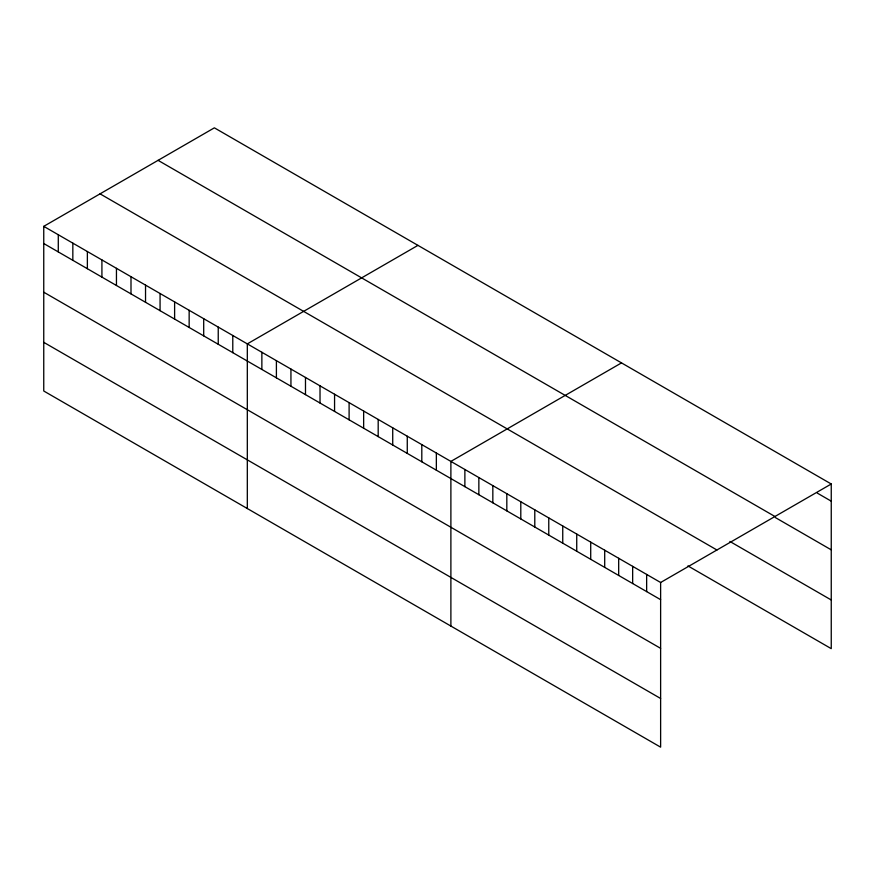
<?xml version="1.0" encoding="UTF-8"?>
<svg xmlns="http://www.w3.org/2000/svg" width="875" height="875" viewBox="0 0 875 875"><rect width="100%" height="100%" fill="white"/><g stroke="black" fill="none" stroke-linecap="round" stroke-linejoin="round"><path stroke-width="1.31" d="M43.75 226.352L660.625 582.498L660.625 747.163L43.75 391.005L43.75 226.352L214.375 127.837L831.25 483.995L831.25 648.648L687.925 565.906M417.944 245.372L247.319 343.875L247.319 508.539M621.513 362.895L450.887 461.409L450.887 626.073M660.625 582.498L831.25 483.995M817.272 493.084L831.25 501.167M158.069 160.344L774.944 516.502M775.316 517.541L831.25 549.839M729.881 541.45L831.25 599.977M100.056 193.845L716.931 549.992M43.75 243.523L660.625 599.67M43.75 292.195L660.625 648.342M43.75 342.333L660.625 698.491M646.647 574.427L646.647 591.598M632.658 566.355L632.658 583.527M618.68 558.283L618.68 575.455M604.702 550.211L604.702 567.383M590.713 542.139L590.713 559.311M576.734 534.067L576.734 551.228M562.745 525.995L562.745 543.156M548.767 517.913L548.767 535.084M534.789 509.841L534.789 527.012M520.8 501.769L520.8 518.941M506.822 493.697L506.822 510.869M492.833 485.625L492.833 502.797M478.855 477.553L478.855 494.725M464.877 469.481L464.877 486.653M436.352 453.009L436.352 470.181M421.805 444.62L421.805 461.792M407.269 436.22L407.269 453.392M392.722 427.831L392.722 445.003M378.186 419.431L378.186 436.603M363.65 411.042L363.65 428.203M349.103 402.642L349.103 419.814M334.567 394.253L334.567 411.414M320.02 385.853L320.02 403.025M305.484 377.453L305.484 394.625M290.938 369.064L290.938 386.236M276.402 360.664L276.402 377.836M261.866 352.275L261.866 369.447M232.783 335.486L232.783 352.658M218.236 327.086L218.236 344.258M203.7 318.697L203.7 335.869M189.153 310.297L189.153 327.469M174.617 301.908L174.617 319.069M160.07 293.508L160.07 310.68M145.534 285.108L145.534 302.28M130.998 276.719L130.998 293.891M116.452 268.319L116.452 285.491M101.916 259.93L101.916 277.102M87.369 251.53L87.369 268.702M72.833 243.141L72.833 260.312M58.286 234.741L58.286 251.912"/></g></svg>
